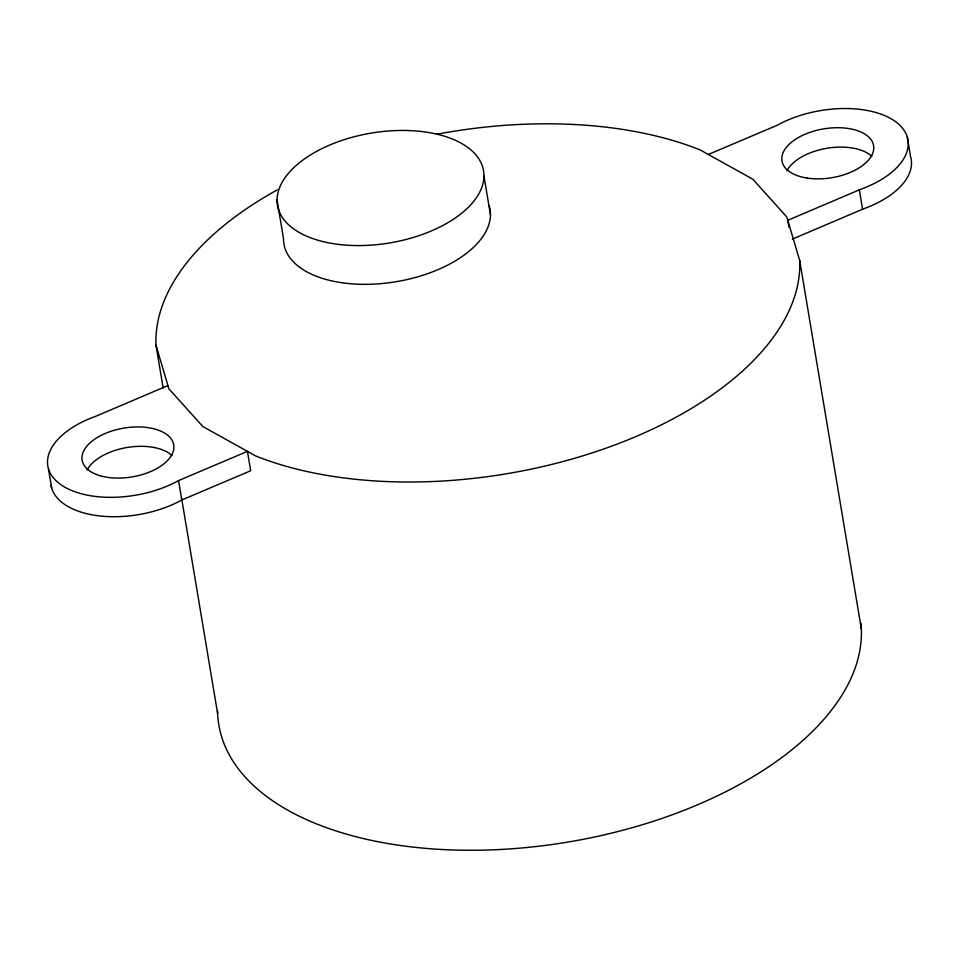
<?xml version="1.0" encoding="UTF-8"?>
<svg xmlns="http://www.w3.org/2000/svg" width="959" height="959" viewBox="0 0 959 959"><rect width="100%" height="100%" fill="white"/><g stroke="black" fill="none" stroke-linecap="round" stroke-linejoin="round"><path stroke-width="1.44" d="M277.307 189.87A325.125 173.255 -9.5 0 0 155.993 345.228L167.945 385.566L95.349 416.458A81.287 43.311 -9.5 0 0 59.302 483.528A81.287 43.311 -9.5 0 0 178.542 480.591L247.446 451.377L255.55 455.897A325.125 173.255 -9.5 0 0 607.934 447.493A325.125 173.255 -9.5 0 0 799.71 260.584L786.8 216.974L752.851 179.237L700.154 149.916A325.125 173.255 -9.5 0 0 436.525 134.296M708.329 154.459L777.234 125.257A81.287 43.311 -9.5 0 1 896.473 122.332A81.287 43.311 -9.5 0 1 860.391 189.403L787.783 220.294L788.945 227.211M792.41 239.079L863.627 208.786A81.287 43.311 -9.5 0 0 910.535 156.449L907.298 137.065M51.067 485.434A81.287 43.311 -9.5 0 0 99.844 515.954A81.287 43.311 -9.5 0 0 181.79 499.975L250.683 470.749L247.446 451.377L202.852 426.575L168.904 388.827L167.945 385.566M859.324 189.702L862.573 209.086M799.71 260.584L861.338 628.84M483.983 176.096A104.507 55.694 -9.5 0 1 328.134 242.735A104.507 55.694 -9.5 0 1 329.405 145.181A104.507 55.694 -9.5 0 1 483.983 176.096L490.469 214.864M277.031 199.904L283.516 238.671A104.507 55.694 -9.5 0 0 394.389 281.982A104.507 55.694 -9.5 0 0 489.318 206.197M155.993 345.228L163.15 387.951M181.635 498.428L217.621 713.484M178.542 480.591L181.79 499.975M48.465 468.795L51.714 488.179M860.906 623.026A325.125 173.255 -9.5 0 1 549.747 844.819A325.125 173.255 -9.5 0 1 217.549 710.667M87.077 470.042A46.452 24.754 -9.5 0 1 126.78 447.541A46.452 24.754 -9.5 0 1 171.973 455.513M786.979 170.714A46.452 24.754 -9.5 0 1 826.79 148.285A46.452 24.754 -9.5 0 1 871.899 156.365M99.928 475.676A46.452 24.754 -9.5 0 0 173.531 450.358A46.452 24.754 -9.5 0 0 110.333 431.514A46.452 24.754 -9.5 0 0 99.928 475.676M807.082 178.074A46.452 24.754 -9.5 0 0 873.697 146.415A46.452 24.754 -9.5 0 0 802.551 135.387A46.452 24.754 -9.5 0 0 807.082 178.074"/></g></svg>
